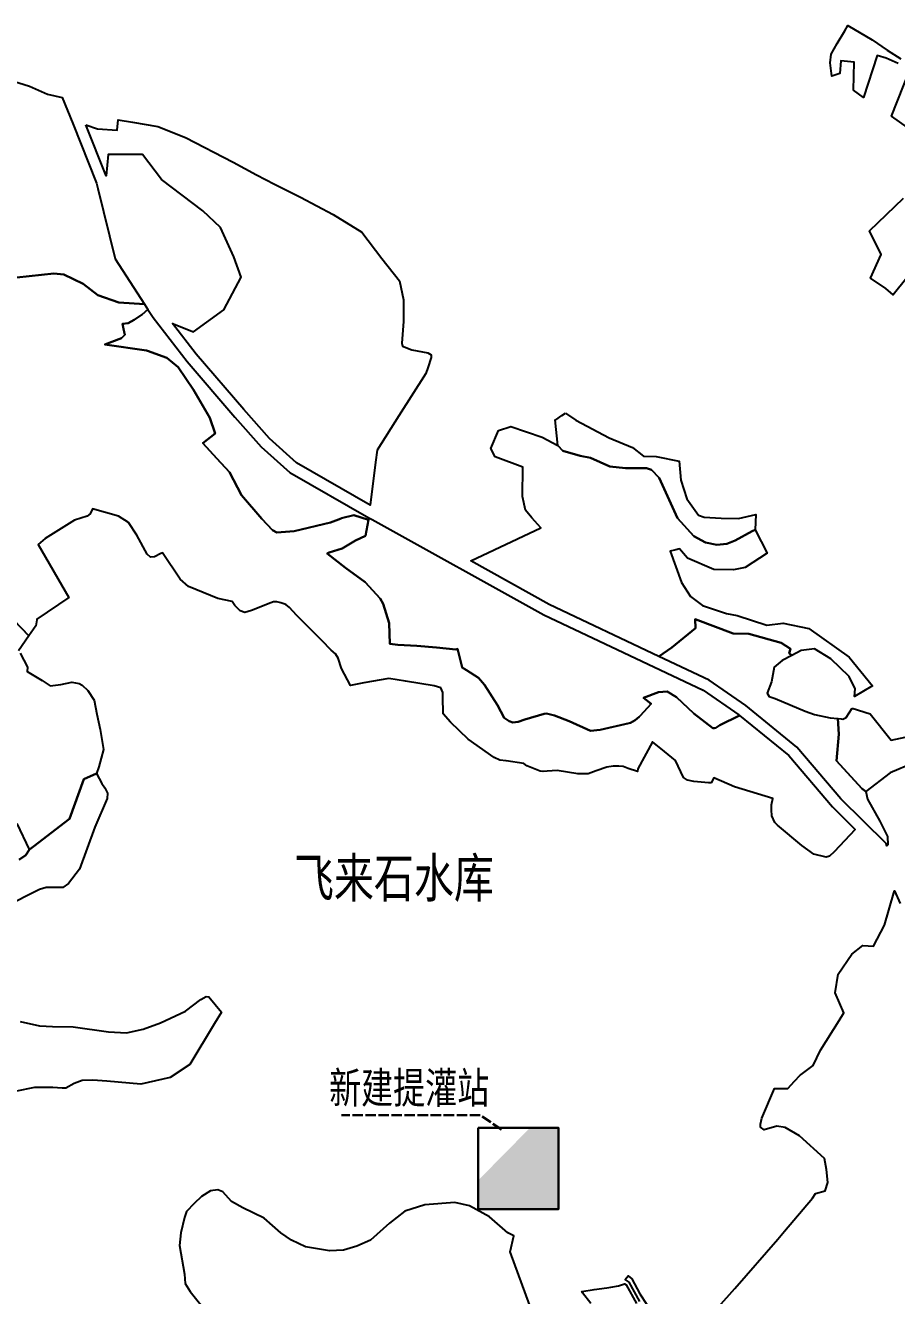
# Model space of a CAD drawing. Header units: millimetres. Extents: x 35444746 to 35449000, y 3482000 to 3488437.
# Drawn here: x 35446473 to 35446807.2, y 3485341.1 to 3485828.7 of the extents above; entities that cross this region are included whole.
import ezdxf
from ezdxf.enums import TextEntityAlignment as Align

# ---------------------------------------------------------------- set-up
doc = ezdxf.new("R2010")
doc.units = ezdxf.units.MM
doc.linetypes.add('X3', pattern=[5, 4, -1])
for name, color, linetype, true_color in [('0202.02坡改梯', 40, 'Continuous', 0xffbf00), ('0203.02旱地整理', 9, 'Continuous', 0x808080), ('0204.02水田整理', 9, 'Continuous', 0x808080), ('0404.01提灌站标注', 6, 'X3', 0xff00ff), ('0404.02提灌站', 6, 'X3', 0xff00ff)]:
    doc.layers.add(name, color=color, linetype=linetype, true_color=true_color)
doc.styles.add('宋体', font='')
doc.styles.get('宋体').set_extended_font_data('SimSun')

msp = doc.modelspace()

# ---------------------------------------------------------------- hatches: boundary and pattern name
at = {"layer": '0404.02提灌站'}
msp.add_hatch(color=5, dxfattribs=at).paths.add_polyline_path([(35446677.480302, 3485405.541686), (35446666.576098, 3485405.541686), (35446646.663293, 3485385.340324), (35446646.663293, 3485374.278106), (35446677.480302, 3485374.278106)])

# ---------------------------------------------------------------- linework, layer by layer
at = {"layer": '0202.02坡改梯', "color": 40, "linetype": 'ByBlock'}
msp.add_lwpolyline([(35446666.479, 3485337.28), (35446659.022428, 3485357.978834), (35446660.374122, 3485364.081384), (35446658.134353, 3485365.216185), (35446651.02662, 3485371.416186), (35446643.318409, 3485375.616988), (35446637.779445, 3485376.933004), (35446626.231445, 3485375.95131), (35446618.544772, 3485373.597586), (35446612.622304, 3485368.897669), (35446605.310268, 3485362.427585), (35446600.077937, 3485360.106111), (35446595.037154, 3485358.636511), (35446589.661783, 3485358.320451), (35446580.453189, 3485359.889349), (35446575.083373, 3485362.419274), (35446570.937811, 3485365.285519), (35446564.561369, 3485370.831679), (35446556.42539, 3485374.811191), (35446551.986745, 3485377.256371), (35446548.697173, 3485380.946576), (35446546.729362, 3485381.758377), (35446543.92174, 3485381.34782), (35446540.4947, 3485379.156745), (35446537.759792, 3485376.432675), (35446534.802006, 3485373.38712), (35446533.959476, 3485371.158008), (35446532.650031, 3485365.222912), (35446532.019078, 3485360.343082), (35446533.998026, 3485349.319264), (35446534.299073, 3485345.736896), (35446536.167948, 3485342.758766), (35446542.932098, 3485334.299218)], dxfattribs=at)
at = {"layer": '0203.02旱地整理', "color": 41}
for points in [[(35446807.869, 3485814.095), (35446803.264, 3485816.059), (35446799.811, 3485817.131), (35446794.612, 3485801.043), (35446790.694, 3485803.802), (35446790.992, 3485814.535), (35446785.822, 3485815.032), (35446785.523, 3485810.162), (35446782.389, 3485809.198), (35446781.725, 3485814.25), (35446782.107, 3485817.6), (35446784.424, 3485821.702), (35446787.414, 3485826.627), (35446788.506, 3485828.679), (35446797.921, 3485823.174), (35446803.583, 3485819.182), (35446808.933, 3485815.869)], [(35446807.869, 3485814.095), (35446803.264, 3485816.059), (35446799.811, 3485817.131), (35446794.612, 3485801.043), (35446790.694, 3485803.802), (35446790.992, 3485814.535), (35446785.822, 3485815.032), (35446785.523, 3485810.162), (35446782.389, 3485809.198), (35446781.725, 3485814.25), (35446782.107, 3485817.6), (35446784.424, 3485821.702), (35446787.414, 3485826.627), (35446788.506, 3485828.679), (35446797.921, 3485823.174), (35446803.583, 3485819.182), (35446808.933, 3485815.869)], [(35446466.72, 3485807.801), (35446474.481, 3485805.322), (35446481.411, 3485802.259), (35446487.064467, 3485800.956872), (35446491.134176, 3485790.965523), (35446500.257999, 3485768.096746), (35446500.748382, 3485766.101343), (35446507.38149, 3485739.11072), (35446518.608597, 3485721.686662), (35446508.74, 3485722.349), (35446500.715, 3485725.183), (35446495.152, 3485729.529), (35446487.665, 3485733.122), (35446483.855, 3485733.427), (35446469.665, 3485731.976)], [(35446466.72, 3485807.801), (35446474.481, 3485805.322), (35446481.411, 3485802.259), (35446487.064467, 3485800.956872), (35446491.134176, 3485790.965523), (35446500.257999, 3485768.096746), (35446500.748382, 3485766.101343), (35446507.38149, 3485739.11072), (35446518.608597, 3485721.686662), (35446508.74, 3485722.349), (35446500.715, 3485725.183), (35446495.152, 3485729.529), (35446487.665, 3485733.122), (35446483.855, 3485733.427), (35446469.665, 3485731.976)], [(35446817.542, 3485785.158), (35446805.264, 3485793.788), (35446812.391, 3485811.645)], [(35446817.542, 3485785.158), (35446805.264, 3485793.788), (35446812.391, 3485811.645)], [(35446816.421, 3485738.374), (35446805.912, 3485725.299), (35446803.085, 3485727.657), (35446797.29, 3485731.688), (35446801.302, 3485740.691), (35446796.812, 3485749.84), (35446809.941, 3485762.332)], [(35446816.421, 3485738.374), (35446805.912, 3485725.299), (35446803.085, 3485727.657), (35446797.29, 3485731.688), (35446801.302, 3485740.691), (35446796.812, 3485749.84), (35446809.941, 3485762.332)], [(35446468.549, 3485600.411), (35446474.269, 3485594.375), (35446470.243, 3485588.596)], [(35446468.549, 3485600.411), (35446474.269, 3485594.375), (35446470.243, 3485588.596)], [(35446470.938, 3485587.757), (35446473.71, 3485582.304), (35446473.564, 3485580.719), (35446479.369, 3485577.287), (35446482.423, 3485575.225), (35446486.556, 3485575.745), (35446490.706, 3485576.565), (35446493.535, 3485576.033), (35446494.733, 3485575.426), (35446496.952, 3485573.439), (35446499.334, 3485569.734), (35446500.332, 3485564.321), (35446501.671, 3485558.477), (35446502.913, 3485550.746), (35446501.157, 3485544.062), (35446500.198, 3485541.493), (35446495.338, 3485539.409), (35446489.812, 3485524.159), (35446476.05, 3485513.546), (35446474.513, 3485512.361), (35446469.776, 3485522.369)], [(35446470.938, 3485587.757), (35446473.71, 3485582.304), (35446473.564, 3485580.719), (35446479.369, 3485577.287), (35446482.423, 3485575.225), (35446486.556, 3485575.745), (35446490.706, 3485576.565), (35446493.535, 3485576.033), (35446494.733, 3485575.426), (35446496.952, 3485573.439), (35446499.334, 3485569.734), (35446500.332, 3485564.321), (35446501.671, 3485558.477), (35446502.913, 3485550.746), (35446501.157, 3485544.062), (35446500.198, 3485541.493), (35446495.338, 3485539.409), (35446489.812, 3485524.159), (35446476.05, 3485513.546), (35446474.513, 3485512.361), (35446469.776, 3485522.369)]]:
    msp.add_lwpolyline(points, dxfattribs=at)
for points in [[(35446496.137311, 3485790.481063), (35446500.673, 3485788.997), (35446508.16, 3485788.492), (35446508.543, 3485792.485), (35446514.03, 3485791.541), (35446523.708, 3485789.903), (35446534.397, 3485785.686), (35446552.713, 3485776.24), (35446561.619, 3485771.269), (35446568.574, 3485767.763), (35446578.52, 3485762.749), (35446591.003, 3485756.15), (35446602.071, 3485749.362), (35446609.709, 3485739.212), (35446616.537, 3485730.66), (35446618.09, 3485723.281), (35446618.076, 3485715.09), (35446617.444, 3485706.694), (35446617.69, 3485705.516), (35446621.295, 3485704.154), (35446627.421, 3485702.945), (35446628.593, 3485702.183), (35446628.672, 3485701.259), (35446627.374, 3485697.266), (35446626.657, 3485695.057), (35446616.246, 3485678.848), (35446607.874, 3485665.606), (35446607.317, 3485661.058), (35446605.292558, 3485644.531246), (35446577.038687, 3485660.722808), (35446566.595999, 3485670.128501), (35446556.73934, 3485681.189498), (35446538.523952, 3485702.534074), (35446529.350861, 3485714.287883), (35446537.461, 3485711.088), (35446549.088, 3485719.482), (35446555.763, 3485732.072), (35446552.871, 3485739.841), (35446547.779, 3485751.119), (35446541.071, 3485757.526), (35446525.122, 3485769.537), (35446517.912, 3485779.145), (35446504.684, 3485779.1), (35446503.945022, 3485770.91111)], [(35446496.137311, 3485790.481063), (35446500.673, 3485788.997), (35446508.16, 3485788.492), (35446508.543, 3485792.485), (35446514.03, 3485791.541), (35446523.708, 3485789.903), (35446534.397, 3485785.686), (35446552.713, 3485776.24), (35446561.619, 3485771.269), (35446568.574, 3485767.763), (35446578.52, 3485762.749), (35446591.003, 3485756.15), (35446602.071, 3485749.362), (35446609.709, 3485739.212), (35446616.537, 3485730.66), (35446618.09, 3485723.281), (35446618.076, 3485715.09), (35446617.444, 3485706.694), (35446617.69, 3485705.516), (35446621.295, 3485704.154), (35446627.421, 3485702.945), (35446628.593, 3485702.183), (35446628.672, 3485701.259), (35446627.374, 3485697.266), (35446626.657, 3485695.057), (35446616.246, 3485678.848), (35446607.874, 3485665.606), (35446607.317, 3485661.058), (35446605.292558, 3485644.531246), (35446577.038687, 3485660.722808), (35446566.595999, 3485670.128501), (35446556.73934, 3485681.189498), (35446538.523952, 3485702.534074), (35446529.350861, 3485714.287883), (35446537.461, 3485711.088), (35446549.088, 3485719.482), (35446555.763, 3485732.072), (35446552.871, 3485739.841), (35446547.779, 3485751.119), (35446541.071, 3485757.526), (35446525.122, 3485769.537), (35446517.912, 3485779.145), (35446504.684, 3485779.1), (35446503.945022, 3485770.91111)], [(35446519.926085, 3485719.641968), (35446521.917757, 3485716.550966), (35446535.062273, 3485699.708429), (35446553.372197, 3485678.253076), (35446563.423897, 3485666.973208), (35446574.40341, 3485657.083998), (35446604.695226, 3485639.724542), (35446604.556, 3485638.955), (35446598.927, 3485640.685), (35446594.27, 3485639.485), (35446594.06, 3485639.431), (35446590.045, 3485637.917), (35446576.129, 3485634.58), (35446569.476, 3485634.018), (35446567.776, 3485634.964), (35446563.706, 3485639.334), (35446555.909, 3485648.413), (35446551.265, 3485657.134), (35446546.348, 3485662.446), (35446540.976, 3485668.282), (35446545.716, 3485672.084), (35446543.749, 3485677.999), (35446537.423, 3485688.756), (35446531.511, 3485697.553), (35446527.216, 3485701.019), (35446519.829, 3485703.78), (35446519.385, 3485703.846), (35446503.456, 3485706.2), (35446509.787, 3485708.601), (35446511.067, 3485709.952), (35446510.654, 3485712.162), (35446510.231, 3485714.124), (35446512.436, 3485714.451), (35446514.647, 3485715.711), (35446517.794, 3485717.729)], [(35446519.926085, 3485719.641968), (35446521.917757, 3485716.550966), (35446535.062273, 3485699.708429), (35446553.372197, 3485678.253076), (35446563.423897, 3485666.973208), (35446574.40341, 3485657.083998), (35446604.695226, 3485639.724542), (35446604.556, 3485638.955), (35446598.927, 3485640.685), (35446594.27, 3485639.485), (35446594.06, 3485639.431), (35446590.045, 3485637.917), (35446576.129, 3485634.58), (35446569.476, 3485634.018), (35446567.776, 3485634.964), (35446563.706, 3485639.334), (35446555.909, 3485648.413), (35446551.265, 3485657.134), (35446546.348, 3485662.446), (35446540.976, 3485668.282), (35446545.716, 3485672.084), (35446543.749, 3485677.999), (35446537.423, 3485688.756), (35446531.511, 3485697.553), (35446527.216, 3485701.019), (35446519.829, 3485703.78), (35446519.385, 3485703.846), (35446503.456, 3485706.2), (35446509.787, 3485708.601), (35446511.067, 3485709.952), (35446510.654, 3485712.162), (35446510.231, 3485714.124), (35446512.436, 3485714.451), (35446514.647, 3485715.711), (35446517.794, 3485717.729)], [(35446680.184, 3485679.89), (35446684.183, 3485677.095), (35446696.906, 3485670.366), (35446705.92, 3485666.722), (35446710.168, 3485663.354), (35446714.997, 3485663.254), (35446723.82, 3485661.364), (35446724.454, 3485654.124), (35446726.781, 3485646.916), (35446731.288, 3485640.707), (35446733.463, 3485639.864), (35446739.995, 3485639.513), (35446746.611, 3485639.412), (35446753.231, 3485640.987), (35446752.99, 3485635.114), (35446751.814, 3485634.53), (35446745.328, 3485630.908), (35446742.116, 3485629.709), (35446738.291, 3485629.315), (35446733.929, 3485630.249), (35446729.459, 3485632.662), (35446723.179, 3485639.562), (35446716.165, 3485655.029), (35446713.234, 3485658.143), (35446711.305, 3485658.735), (35446703.16, 3485658.756), (35446697.201, 3485659.358), (35446689.737, 3485662.651), (35446685.876, 3485663.501), (35446679.165, 3485665.449), (35446677.238, 3485667.385), (35446676.251, 3485677.23), (35446676.467, 3485677.229), (35446678.738, 3485678.902)], [(35446680.184, 3485679.89), (35446684.183, 3485677.095), (35446696.906, 3485670.366), (35446705.92, 3485666.722), (35446710.168, 3485663.354), (35446714.997, 3485663.254), (35446723.82, 3485661.364), (35446724.454, 3485654.124), (35446726.781, 3485646.916), (35446731.288, 3485640.707), (35446733.463, 3485639.864), (35446739.995, 3485639.513), (35446746.611, 3485639.412), (35446753.231, 3485640.987), (35446752.99, 3485635.114), (35446751.814, 3485634.53), (35446745.328, 3485630.908), (35446742.116, 3485629.709), (35446738.291, 3485629.315), (35446733.929, 3485630.249), (35446729.459, 3485632.662), (35446723.179, 3485639.562), (35446716.165, 3485655.029), (35446713.234, 3485658.143), (35446711.305, 3485658.735), (35446703.16, 3485658.756), (35446697.201, 3485659.358), (35446689.737, 3485662.651), (35446685.876, 3485663.501), (35446679.165, 3485665.449), (35446677.238, 3485667.385), (35446676.251, 3485677.23), (35446676.467, 3485677.229), (35446678.738, 3485678.902)], [(35446677.238, 3485667.385), (35446679.165, 3485665.449), (35446685.876, 3485663.501), (35446689.737, 3485662.651), (35446697.201, 3485659.358), (35446703.16, 3485658.756), (35446711.305, 3485658.735), (35446713.234, 3485658.143), (35446716.165, 3485655.029), (35446723.179, 3485639.562), (35446729.459, 3485632.662), (35446733.929, 3485630.249), (35446738.291, 3485629.315), (35446742.116, 3485629.709), (35446745.328, 3485630.908), (35446751.814, 3485634.53), (35446752.99, 3485635.114), (35446757.606, 3485626.134), (35446749.093, 3485620.602), (35446744.715, 3485619.687), (35446737.143, 3485619.874), (35446726.972, 3485624.191), (35446723.981, 3485627.759), (35446722.48, 3485627.389), (35446720.316, 3485626.856), (35446724.684, 3485614.868), (35446728.112, 3485609.423), (35446732.828, 3485605.964), (35446742.018, 3485602.987), (35446746.066, 3485602.133), (35446757.48, 3485598.424), (35446763.776, 3485599.243), (35446773.629, 3485597.153), (35446789.031, 3485586.15), (35446798.034, 3485575.139), (35446791.12, 3485571.134), (35446791.357, 3485574.055), (35446789.009, 3485578.823), (35446782.036, 3485585.499), (35446775.797, 3485589.388), (35446770.586, 3485588.801), (35446767.003, 3485586.883), (35446766.057, 3485587.7), (35446766.552, 3485589.436), (35446762.978, 3485591.68), (35446750.586, 3485595.165), (35446744.541, 3485595.281), (35446730.019, 3485600.743), (35446730.023, 3485597.376), (35446720.986, 3485589.928), (35446716.062018, 3485586.483584), (35446673.948976, 3485606.42749), (35446643.866261, 3485623.099584), (35446670.715, 3485635.891), (35446667.246, 3485639.618), (35446664.822, 3485642.562), (35446663.734, 3485647.827), (35446663.794, 3485659.054), (35446653.147, 3485663.12), (35446651.552, 3485666.331), (35446654.438, 3485673.243), (35446659.266, 3485674.666), (35446671.273, 3485670.666)], [(35446677.238, 3485667.385), (35446679.165, 3485665.449), (35446685.876, 3485663.501), (35446689.737, 3485662.651), (35446697.201, 3485659.358), (35446703.16, 3485658.756), (35446711.305, 3485658.735), (35446713.234, 3485658.143), (35446716.165, 3485655.029), (35446723.179, 3485639.562), (35446729.459, 3485632.662), (35446733.929, 3485630.249), (35446738.291, 3485629.315), (35446742.116, 3485629.709), (35446745.328, 3485630.908), (35446751.814, 3485634.53), (35446752.99, 3485635.114), (35446757.606, 3485626.134), (35446749.093, 3485620.602), (35446744.715, 3485619.687), (35446737.143, 3485619.874), (35446726.972, 3485624.191), (35446723.981, 3485627.759), (35446722.48, 3485627.389), (35446720.316, 3485626.856), (35446724.684, 3485614.868), (35446728.112, 3485609.423), (35446732.828, 3485605.964), (35446742.018, 3485602.987), (35446746.066, 3485602.133), (35446757.48, 3485598.424), (35446763.776, 3485599.243), (35446773.629, 3485597.153), (35446789.031, 3485586.15), (35446798.034, 3485575.139), (35446791.12, 3485571.134), (35446791.357, 3485574.055), (35446789.009, 3485578.823), (35446782.036, 3485585.499), (35446775.797, 3485589.388), (35446770.586, 3485588.801), (35446767.003, 3485586.883), (35446766.057, 3485587.7), (35446766.552, 3485589.436), (35446762.978, 3485591.68), (35446750.586, 3485595.165), (35446744.541, 3485595.281), (35446730.019, 3485600.743), (35446730.023, 3485597.376), (35446720.986, 3485589.928), (35446716.062018, 3485586.483584), (35446673.948976, 3485606.42749), (35446643.866261, 3485623.099584), (35446670.715, 3485635.891), (35446667.246, 3485639.618), (35446664.822, 3485642.562), (35446663.734, 3485647.827), (35446663.794, 3485659.054), (35446653.147, 3485663.12), (35446651.552, 3485666.331), (35446654.438, 3485673.243), (35446659.266, 3485674.666), (35446671.273, 3485670.666)], [(35446604.695226, 3485639.724542), (35446605.95026, 3485639.005314), (35446671.908073, 3485602.450938), (35446733.078629, 3485573.48177), (35446746.687083, 3485564.056131), (35446746.929195, 3485563.859082), (35446739.463, 3485560.04), (35446737.841, 3485559.021), (35446737.368, 3485558.986), (35446736.733, 3485558.939), (35446729.416, 3485564.583), (35446722.782, 3485570.823), (35446719.207, 3485572.963), (35446715.882, 3485572.716), (35446710.128, 3485570.544), (35446713.104, 3485568.324), (35446708.83, 3485563.645), (35446708.447, 3485563.317), (35446706.989, 3485562.069), (35446705.15, 3485561.005), (35446704.62, 3485560.884), (35446693.444, 3485558.34), (35446689.852, 3485557.922), (35446681.648, 3485561.676), (35446675.96, 3485563.858), (35446672.923, 3485564.551), (35446671.982, 3485564.425), (35446664.573, 3485562.303), (35446662.082, 3485561.34), (35446660.034, 3485561.074), (35446658.58, 3485561.591), (35446656.7, 3485562.88), (35446654.059, 3485567.722), (35446649.157, 3485575.608), (35446646.853, 3485578.225), (35446642.239, 3485581.189), (35446640.487, 3485582.22), (35446640.233, 3485583.334), (35446638.804, 3485589.416), (35446638.095, 3485589.128), (35446630.681, 3485589.954), (35446623.09, 3485590.566), (35446615.9, 3485590.958), (35446612.813, 3485591.31), (35446612.495, 3485599.274), (35446610.244, 3485606.688), (35446609.05, 3485608.66), (35446603.371, 3485614.969), (35446595.734, 3485620.516), (35446588.784, 3485626.023), (35446589.456, 3485626.35), (35446594.513, 3485627.949), (35446599.578, 3485630.918), (35446603.439, 3485632.781), (35446604.556, 3485638.955)], [(35446604.695226, 3485639.724542), (35446605.95026, 3485639.005314), (35446671.908073, 3485602.450938), (35446733.078629, 3485573.48177), (35446746.687083, 3485564.056131), (35446746.929195, 3485563.859082), (35446739.463, 3485560.04), (35446737.841, 3485559.021), (35446737.368, 3485558.986), (35446736.733, 3485558.939), (35446729.416, 3485564.583), (35446722.782, 3485570.823), (35446719.207, 3485572.963), (35446715.882, 3485572.716), (35446710.128, 3485570.544), (35446713.104, 3485568.324), (35446708.83, 3485563.645), (35446708.447, 3485563.317), (35446706.989, 3485562.069), (35446705.15, 3485561.005), (35446704.62, 3485560.884), (35446693.444, 3485558.34), (35446689.852, 3485557.922), (35446681.648, 3485561.676), (35446675.96, 3485563.858), (35446672.923, 3485564.551), (35446671.982, 3485564.425), (35446664.573, 3485562.303), (35446662.082, 3485561.34), (35446660.034, 3485561.074), (35446658.58, 3485561.591), (35446656.7, 3485562.88), (35446654.059, 3485567.722), (35446649.157, 3485575.608), (35446646.853, 3485578.225), (35446642.239, 3485581.189), (35446640.487, 3485582.22), (35446640.233, 3485583.334), (35446638.804, 3485589.416), (35446638.095, 3485589.128), (35446630.681, 3485589.954), (35446623.09, 3485590.566), (35446615.9, 3485590.958), (35446612.813, 3485591.31), (35446612.495, 3485599.274), (35446610.244, 3485606.688), (35446609.05, 3485608.66), (35446603.371, 3485614.969), (35446595.734, 3485620.516), (35446588.784, 3485626.023), (35446589.456, 3485626.35), (35446594.513, 3485627.949), (35446599.578, 3485630.918), (35446603.439, 3485632.781), (35446604.556, 3485638.955)], [(35446767.003, 3485586.883), (35446763.32, 3485584.912), (35446760.31, 3485582.345), (35446759.209, 3485576.696), (35446757.571, 3485572.393), (35446758.331, 3485571.127), (35446760.61, 3485570.332), (35446772.118, 3485565.415), (35446775.75, 3485564.172), (35446781.754, 3485562.937), (35446784.752, 3485562.645), (35446785.041, 3485556.673), (35446784.166, 3485546.449), (35446793.921, 3485535.823), (35446795.386, 3485534.639), (35446796.066, 3485531.714), (35446800.818, 3485523.229), (35446803.796, 3485517.34), (35446803.859, 3485514.11), (35446803.566797, 3485513.821327), (35446803.19504, 3485514.652774), (35446785.881652, 3485531.793754), (35446769.000894, 3485551.655578), (35446749.37295, 3485567.630198), (35446735.321486, 3485577.36268), (35446716.062018, 3485586.483584), (35446720.986, 3485589.928), (35446730.023, 3485597.376), (35446730.019, 3485600.743), (35446744.541, 3485595.281), (35446750.586, 3485595.165), (35446762.978, 3485591.68), (35446766.552, 3485589.436), (35446766.057, 3485587.7)], [(35446767.003, 3485586.883), (35446763.32, 3485584.912), (35446760.31, 3485582.345), (35446759.209, 3485576.696), (35446757.571, 3485572.393), (35446758.331, 3485571.127), (35446760.61, 3485570.332), (35446772.118, 3485565.415), (35446775.75, 3485564.172), (35446781.754, 3485562.937), (35446784.752, 3485562.645), (35446785.041, 3485556.673), (35446784.166, 3485546.449), (35446793.921, 3485535.823), (35446795.386, 3485534.639), (35446796.066, 3485531.714), (35446800.818, 3485523.229), (35446803.796, 3485517.34), (35446803.859, 3485514.11), (35446803.566797, 3485513.821327), (35446803.19504, 3485514.652774), (35446785.881652, 3485531.793754), (35446769.000894, 3485551.655578), (35446749.37295, 3485567.630198), (35446735.321486, 3485577.36268), (35446716.062018, 3485586.483584), (35446720.986, 3485589.928), (35446730.023, 3485597.376), (35446730.019, 3485600.743), (35446744.541, 3485595.281), (35446750.586, 3485595.165), (35446762.978, 3485591.68), (35446766.552, 3485589.436), (35446766.057, 3485587.7)], [(35446790.157, 3485566.663), (35446797.046, 3485564.394), (35446805.176, 3485554.382), (35446812.365, 3485555.888), (35446820.176, 3485561.162), (35446829.953, 3485558.427), (35446830.081, 3485550.679), (35446829.862, 3485546.958), (35446822.085, 3485544.275), (35446819.022, 3485544.035), (35446817.152, 3485544.044), (35446814.521, 3485545.078), (35446813.912, 3485545.629), (35446804.783, 3485541.824), (35446795.386, 3485534.639), (35446793.921, 3485535.823), (35446784.166, 3485546.449), (35446785.041, 3485556.673), (35446784.752, 3485562.645), (35446785.918, 3485562.532), (35446786.644, 3485562.443), (35446787.885, 3485563.077)], [(35446790.157, 3485566.663), (35446797.046, 3485564.394), (35446805.176, 3485554.382), (35446812.365, 3485555.888), (35446820.176, 3485561.162), (35446829.953, 3485558.427), (35446830.081, 3485550.679), (35446829.862, 3485546.958), (35446822.085, 3485544.275), (35446819.022, 3485544.035), (35446817.152, 3485544.044), (35446814.521, 3485545.078), (35446813.912, 3485545.629), (35446804.783, 3485541.824), (35446795.386, 3485534.639), (35446793.921, 3485535.823), (35446784.166, 3485546.449), (35446785.041, 3485556.673), (35446784.752, 3485562.645), (35446785.918, 3485562.532), (35446786.644, 3485562.443), (35446787.885, 3485563.077)]]:
    msp.add_lwpolyline(points, close=True, dxfattribs=at)
at = {"layer": '0204.02水田整理', "color": 51}
for points in [[(35446469.665, 3485731.976), (35446483.855, 3485733.427), (35446487.665, 3485733.122), (35446495.152, 3485729.529), (35446500.715, 3485725.183), (35446508.74, 3485722.349), (35446518.608597, 3485721.686662), (35446519.926085, 3485719.641968), (35446517.794, 3485717.729), (35446514.647, 3485715.711), (35446512.436, 3485714.451), (35446510.231, 3485714.124), (35446510.654, 3485712.162), (35446511.067, 3485709.952), (35446509.787, 3485708.601), (35446503.456, 3485706.2), (35446519.385, 3485703.846), (35446519.829, 3485703.78), (35446527.216, 3485701.019), (35446531.511, 3485697.553), (35446537.423, 3485688.756), (35446543.749, 3485677.999), (35446545.716, 3485672.084), (35446540.976, 3485668.282), (35446546.348, 3485662.446), (35446551.265, 3485657.134), (35446555.909, 3485648.413), (35446563.706, 3485639.334), (35446567.776, 3485634.964), (35446569.476, 3485634.018), (35446576.129, 3485634.58), (35446590.045, 3485637.917), (35446594.06, 3485639.431), (35446594.27, 3485639.485), (35446598.927, 3485640.685), (35446604.556, 3485638.955), (35446603.439, 3485632.781), (35446599.578, 3485630.918), (35446594.513, 3485627.949), (35446589.456, 3485626.35), (35446588.784, 3485626.023), (35446595.734, 3485620.516), (35446603.371, 3485614.969), (35446609.05, 3485608.66), (35446610.244, 3485606.688), (35446612.495, 3485599.274), (35446612.813, 3485591.31), (35446615.9, 3485590.958), (35446623.09, 3485590.566), (35446630.681, 3485589.954), (35446638.095, 3485589.128), (35446638.804, 3485589.416), (35446640.233, 3485583.334), (35446640.487, 3485582.22), (35446642.239, 3485581.189), (35446646.853, 3485578.225), (35446649.157, 3485575.608), (35446654.059, 3485567.722), (35446656.7, 3485562.88), (35446658.58, 3485561.591), (35446660.034, 3485561.074), (35446662.082, 3485561.34), (35446664.573, 3485562.303), (35446671.982, 3485564.425), (35446672.923, 3485564.551), (35446675.96, 3485563.858), (35446681.648, 3485561.676), (35446689.852, 3485557.922), (35446693.444, 3485558.34), (35446704.62, 3485560.884), (35446705.15, 3485561.005), (35446706.989, 3485562.069), (35446708.447, 3485563.317), (35446708.83, 3485563.645), (35446713.104, 3485568.324), (35446710.128, 3485570.544), (35446715.882, 3485572.716), (35446719.207, 3485572.963), (35446722.782, 3485570.823), (35446729.416, 3485564.583), (35446736.733, 3485558.939), (35446737.368, 3485558.986), (35446737.841, 3485559.021), (35446739.463, 3485560.04), (35446746.929195, 3485563.859082), (35446765.862606, 3485548.449723), (35446782.602014, 3485528.754211), (35446791.386401, 3485520.057299), (35446783.238, 3485511.43), (35446781.525, 3485509.811), (35446780.243, 3485509.473), (35446775.547, 3485510.595), (35446770.942, 3485513.853), (35446761.564, 3485521.651), (35446760.541, 3485522.679), (35446759.437, 3485525.33), (35446759.272, 3485527.552), (35446759.277, 3485529.516), (35446759.71, 3485531.993), (35446745.012, 3485536.384), (35446737.141, 3485539.877), (35446736.038, 3485537.987), (35446735.009, 3485537.99), (35446729.44, 3485538.432), (35446727.042, 3485538.952), (35446725.502, 3485539.984), (35446722.348, 3485546.505), (35446718.243, 3485550.029), (35446713.553, 3485553.662), (35446708.004, 3485543.31), (35446707.887, 3485542.311), (35446704.231, 3485543.491), (35446702.303, 3485544.268), (35446700.63, 3485544.4), (35446698.486, 3485544.363), (35446695.998, 3485544.026), (35446692.006, 3485542.621), (35446688.915, 3485541.428), (35446684.884, 3485541.438), (35446676.996, 3485542.744), (35446673.221, 3485542.368), (35446671.677, 3485542.243), (35446670.433, 3485542.46), (35446665.421, 3485544.446), (35446664.232, 3485545.384), (35446657.42, 3485546.338), (35446655.017, 3485546.687), (35446652.787, 3485547.68), (35446642.86, 3485554.676), (35446636.123, 3485561.243), (35446633.255, 3485564.427), (35446633.214, 3485565.2), (35446633.183, 3485570.222), (35446633.147, 3485572.669), (35446632.379, 3485574.474), (35446629.836, 3485575.221), (35446618.842, 3485576.967), (35446612.399, 3485578.015), (35446602.771, 3485576.32), (35446597.712, 3485575.258), (35446594.265, 3485581.833), (35446592.945, 3485585.827), (35446592.005, 3485587.46), (35446590.335, 3485588.923), (35446586.653, 3485592.58), (35446577.578, 3485601.614), (35446576.998, 3485602.25), (35446574.283, 3485605.227), (35446572.87, 3485606.432), (35446571.026, 3485607.038), (35446569.482, 3485607.428), (35446568.195, 3485607.431), (35446567.164, 3485607.09), (35446559.733, 3485604.105), (35446557.156, 3485603.339), (35446555.399, 3485604.03), (35446553.285, 3485605.961), (35446552.331, 3485607.501), (35446546.763, 3485608.731), (35446535.552, 3485613.335), (35446532.393, 3485616.096), (35446525.549, 3485626.248), (35446524.87, 3485625.95), (35446522.463, 3485624.677), (35446521.006, 3485624.599), (35446519.726, 3485625.72), (35446515.736, 3485633.026), (35446512.505, 3485637.928), (35446508.634, 3485640.355), (35446498.751, 3485643.107), (35446497.754, 3485641.262), (35446496.634, 3485640.324), (35446491.736, 3485638.72), (35446480.547, 3485631.744), (35446477.893, 3485629.422), (35446489.673, 3485609.029), (35446477.355, 3485600.79), (35446477.384, 3485600.524), (35446476.944, 3485598.214), (35446474.269, 3485594.375), (35446468.549, 3485600.411)], [(35446470.539, 3485508.525), (35446473.123, 3485510.226), (35446474.513, 3485512.361), (35446476.05, 3485513.546), (35446489.812, 3485524.159), (35446495.338, 3485539.409), (35446500.198, 3485541.493), (35446502.236, 3485537.705), (35446503.428, 3485536.067), (35446504.446, 3485534.001), (35446504.348, 3485531.942), (35446499.649, 3485520.898), (35446493.718, 3485504.798), (35446489.481, 3485499.33), (35446487.326, 3485497.798), (35446485.18, 3485497.724), (35446483.207, 3485497.822), (35446482.692, 3485497.824), (35446480.975, 3485497.835), (35446478.31, 3485496.992), (35446464.968, 3485490.291)], [(35446731.632, 3485328.626), (35446745.235, 3485343.804), (35446761.696, 3485362.853), (35446764.269, 3485365.831), (35446775.02, 3485378.471), (35446776.161, 3485380.367), (35446779.808, 3485381.342), (35446780.863, 3485384.551), (35446780.375, 3485389.514), (35446779.59, 3485393.697), (35446770.003, 3485402.456), (35446764.46, 3485405.698), (35446761.335, 3485406.148), (35446756.464, 3485404.782), (35446754.992, 3485405.745), (35446754.998, 3485406.875), (35446755.531, 3485409.304), (35446760.366, 3485420.659), (35446765.459, 3485420.664), (35446768.054, 3485423.447), (35446770.284, 3485425.717), (35446770.64, 3485425.99), (35446775.229, 3485429.513), (35446778.002, 3485435.401), (35446785.22, 3485446.712), (35446787.01, 3485449.662), (35446783.649, 3485457.354), (35446784.807, 3485464.51), (35446790.055, 3485472.147), (35446794.301, 3485475.532), (35446798.339, 3485475.263), (35446802.65, 3485483.375), (35446806.188, 3485495.752), (35446806.408072, 3485496.52188), (35446808.595042, 3485491.630645)], [(35446470.976, 3485446.399), (35446478.346, 3485444.64), (35446478.542, 3485444.632), (35446483.409, 3485444.439), (35446491.218, 3485444.307), (35446504.853, 3485442.339), (35446511.803, 3485442.041), (35446518.162, 3485443.463), (35446524.785, 3485445.827), (35446534.423, 3485450.319), (35446540.263, 3485454.742), (35446542.332, 3485455.932), (35446543.362, 3485455.84), (35446548.144, 3485449.885), (35446545.462, 3485445.521), (35446536.094, 3485429.781), (35446528.441, 3485424.816), (35446517.263, 3485422.328), (35446504.187, 3485423.43), (35446498.802, 3485423.889), (35446494.782, 3485423.656), (35446491.612, 3485422.563), (35446488.437, 3485420.701), (35446487.035, 3485420.786), (35446483.532, 3485420.999), (35446476.461, 3485421.065), (35446468.848, 3485419.44)], [(35446689.879, 3485338.128), (35446686.727, 3485342.16), (35446686.512, 3485342.664), (35446691.226, 3485343.449), (35446696.062, 3485344.151), (35446697.595, 3485344.42), (35446700.587, 3485344.944), (35446702.894, 3485345.636), (35446703.503, 3485345.267), (35446707.429, 3485338.134)], [(35446708.701, 3485338.933), (35446704.624, 3485346.341), (35446703.101, 3485347.263), (35446704.257, 3485348.762), (35446705.608, 3485347.572), (35446708.68, 3485341.829), (35446711.428, 3485337.716)]]:
    msp.add_lwpolyline(points, dxfattribs=at)
at = {"layer": '0404.01提灌站标注', "lineweight": 30}
msp.add_lwpolyline([(35446655.692881, 3485404.872645), (35446647.439974, 3485410.439754), (35446594.300195, 3485410.439754)], dxfattribs=at)
at = {"layer": '0404.02提灌站', "color": 5, "linetype": 'Continuous', "lineweight": 30}
msp.add_lwpolyline([(35446646.663293, 3485405.541686), (35446677.480302, 3485405.541686), (35446677.480302, 3485374.278106), (35446646.663293, 3485374.278106)], close=True, dxfattribs=at)

# ---------------------------------------------------------------- texts
at = {"layer": '0404.01提灌站标注', "color": 0, "style": '宋体', "width": 0.75}
for s, height, p in [('飞来石水库', 15, (35446614.358529, 3485501.725996)), ('新建提灌站', 12, (35446620.211584, 3485421.148657))]:
    msp.add_text(s, height=height, dxfattribs=at).set_placement(p, align=Align.MIDDLE)

doc.saveas('drawing.dxf')
